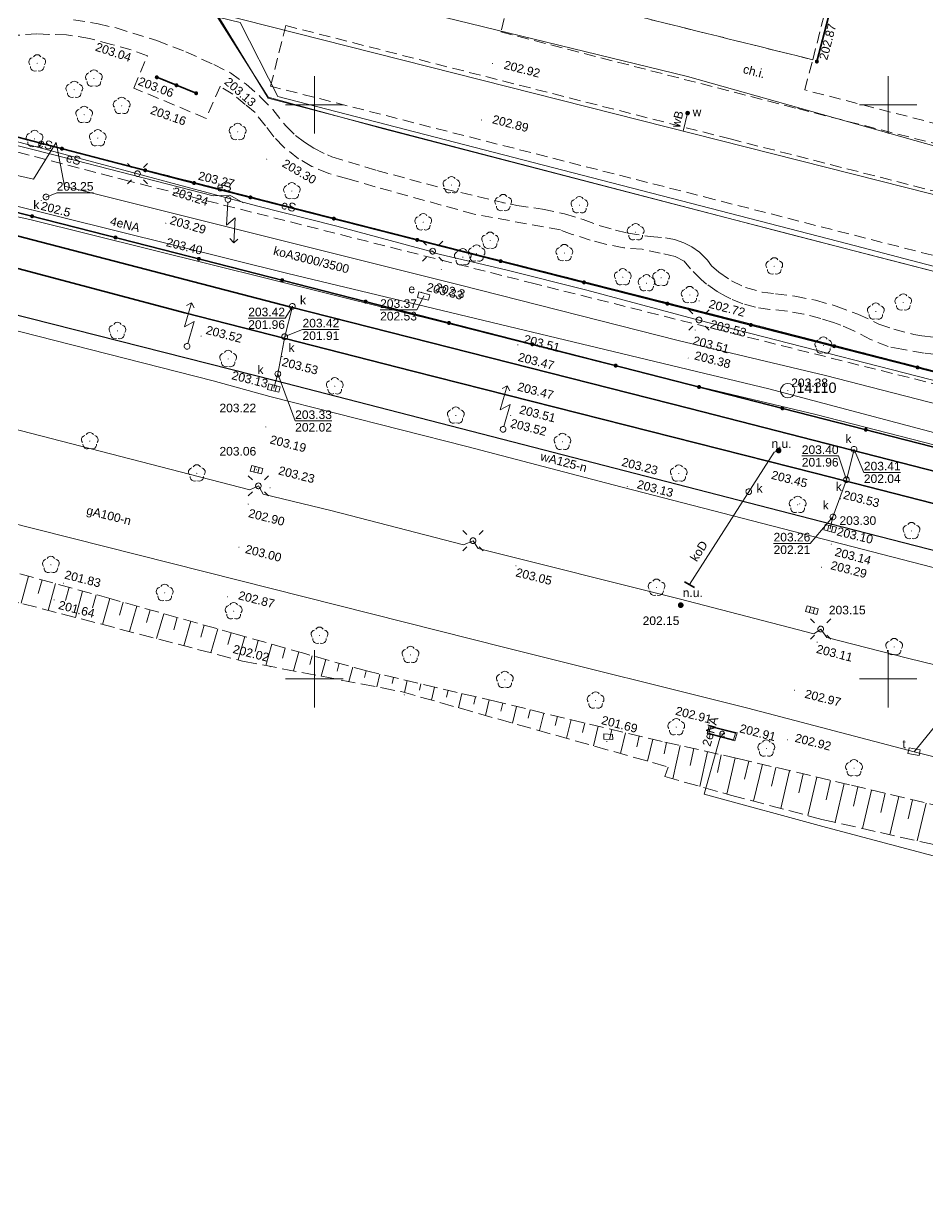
# Model space of a CAD drawing. Extents: x 0 to 7423283, y 0 to 5548300.
# Drawn here: x 7422324.7 to 7422403.4, y 5547654.7 to 5547757.1 of the extents above; entities that cross this region are included whole.
import ezdxf
from ezdxf.enums import TextEntityAlignment as Align

# ---------------------------------------------------------------- set-up
doc = ezdxf.new("R2010")
doc.units = 0
for name, pattern in [('PRZER1-1', [2, 1, -1]), ('PRZER2-1', [3, 2, -1]), ('PRZER2_5-1', [3.5, 2.5, -1])]:
    doc.linetypes.add(name, pattern=pattern)
doc.layers.get('0').update_dxf_attribs({"linetype": 'CONTINUOUS', "lineweight": 13})
for name, color, linetype, lineweight, true_color in [('BUBS05', 7, 'PRZER2-1', 18, 0x0a0909), ('EGBD03', 7, 'CONTINUOUS', 18, 0x008000), ('EGBP04', 7, 'CONTINUOUS', 18, 0x008000), ('EGBU01', 7, 'PRZER1-1', 18, 0x008000), ('OBOP02', 7, 'CONTINUOUS', 18, 0x008000), ('OSSP03', 7, 'CONTINUOUS', 18, 0x0a0909), ('OSSP03_O', 7, 'CONTINUOUS', 18, 0x0a0909), ('SUPE03', 1, 'CONTINUOUS', 18, 0xff0000), ('SUPE03_O', 1, 'CONTINUOUS', 18, 0xff0000), ('SUPE04', 1, 'CONTINUOUS', 18, 0xff0000), ('SUPE04_O', 1, 'CONTINUOUS', 18, 0xff0000), ('SUPG05_O', 7, 'CONTINUOUS', 18, 0xbfbf00), ('SUPK03', 7, 'CONTINUOUS', 18, 0x803300), ('SUPK03_O', 7, 'CONTINUOUS', 18, 0x803300), ('SUPT01', 7, 'CONTINUOUS', 18, 0xff9100), ('SUPW03', 5, 'CONTINUOUS', 18, 0x0000ff), ('SUPW03_O', 5, 'CONTINUOUS', 18, 0x0000ff), ('SUUS05', 7, 'CONTINUOUS', 18, 0x0a0909), ('SUUS15', 7, 'CONTINUOUS', 18, 0xff9100), ('SUUS15_O', 7, 'CONTINUOUS', 18, 0xff9100), ('SUUS18_02', 7, 'CONTINUOUS', 18, 0x0a0909), ('SUUS18_02_O', 7, 'CONTINUOUS', 18, 0x0a0909), ('SUUS23', 7, 'CONTINUOUS', 35, 0x0a0909)]:
    doc.layers.add(name, color=color, linetype=linetype, lineweight=lineweight, true_color=true_color)
for name, color, linetype, lineweight in [('BUBZ02', 7, 'PRZER2_5-1', 18), ('BUIB12_03', 7, 'CONTINUOUS', 18), ('GSLKOC', 7, 'CONTINUOUS', 18), ('KTCR02', 7, 'PRZER2-1', 18), ('KTCR02_O', 7, 'PRZER2-1', 18), ('KTKR01', 7, 'CONTINUOUS', 25), ('KTOK05_01', 7, 'CONTINUOUS', 35), ('KTTR03', 7, 'CONTINUOUS', 35), ('RTPW02', 7, 'CONTINUOUS', 13), ('RTPW02_O', 7, 'CONTINUOUS', 13), ('SUSM', 7, 'CONTINUOUS', 18)]:
    doc.layers.add(name, color=color, linetype=linetype, lineweight=lineweight)
for name, color, linetype, true_color in [('SUPS01_03', 1, 'CONTINUOUS', 0xff0000), ('SUPS01_03_O', 1, 'CONTINUOUS', 0xff0000), ('SUPS01_05', 7, 'CONTINUOUS', 0x803300), ('SUPS01_05_O', 7, 'CONTINUOUS', 0x803300), ('SUPS01_07', 7, 'CONTINUOUS', 0xff9100), ('SUPS01_07_O', 7, 'CONTINUOUS', 0xff9100), ('SUUS25', 7, 'CONTINUOUS', 0x0a0909), ('SUUS25_O', 7, 'CONTINUOUS', 0x0a0909), ('SUUS30_01', 7, 'CONTINUOUS', 0x0a0909), ('SUUS30_01_O', 7, 'CONTINUOUS', 0x0a0909)]:
    doc.layers.add(name, color=color, linetype=linetype, true_color=true_color)
doc.styles.add('GEO-INFO', font='Arial')

# ---------------------------------------------------------------- blocks, each defined once
blk = doc.blocks.new('SOPS2')
blk.add_hatch(color=0).paths.add_polyline_path([(-0.018, 0), (-0.017119, -0.005562), (-0.014562, -0.01058), (-0.01058, -0.014562), (-0.005562, -0.017119), (0, -0.018), (0.005562, -0.017119), (0.01058, -0.014562), (0.014562, -0.01058), (0.017119, -0.005562), (0.018, 0), (0.017119, 0.005562), (0.014562, 0.01058), (0.01058, 0.014562), (0.005562, 0.017119), (0, 0.018), (-0.005562, 0.017119), (-0.01058, 0.014562), (-0.014562, 0.01058), (-0.017119, 0.005562)])
at = {"color": 0}
blk.add_lwpolyline([(0.25, 0), (0.237764, -0.077254), (0.202254, -0.146946), (0.146946, -0.202254), (0.077254, -0.237764), (0, -0.25), (-0.077254, -0.237764), (-0.146946, -0.202254), (-0.202254, -0.146946), (-0.237764, -0.077254), (-0.25, 0), (-0.237764, 0.077254), (-0.202254, 0.146946), (-0.146946, 0.202254), (-0.077254, 0.237764), (0, 0.25), (0.077254, 0.237764), (0.146946, 0.202254), (0.202254, 0.146946), (0.237764, 0.077254)], close=True, dxfattribs=at)
blk = doc.blocks.new('EPPGN')
blk.add_hatch(color=0).paths.add_polyline_path([(-0.09, 0), (-0.085595, -0.027812), (-0.072812, -0.052901), (-0.052901, -0.072812), (-0.027812, -0.085595), (0, -0.09), (0.027812, -0.085595), (0.052901, -0.072812), (0.072812, -0.052901), (0.085595, -0.027812), (0.09, 0), (0.085595, 0.027812), (0.072812, 0.052901), (0.052901, 0.072812), (0.027812, 0.085595), (0, 0.09), (-0.027812, 0.085595), (-0.052901, 0.072812), (-0.072812, 0.052901), (-0.085595, 0.027812)])
blk = doc.blocks.new('PROSTOKAT2-1_PELNY')
at = {"color": 0}
blk.add_lwpolyline([(1, 0.5), (1, -0.5), (-1, -0.5), (-1, 0.5)], close=True, dxfattribs=at)
blk = doc.blocks.new('KOLO')
blk.add_hatch(color=0).paths.add_polyline_path([(0, 0.5), (-0.12941, 0.482963), (-0.25, 0.433013), (-0.353553, 0.353553), (-0.433013, 0.25), (-0.482963, 0.12941), (-0.5, 0), (-0.482963, -0.12941), (-0.433013, -0.25), (-0.353553, -0.353553), (-0.25, -0.433013), (-0.12941, -0.482963), (0, -0.5), (0.12941, -0.482963), (0.25, -0.433013), (0.353553, -0.353553), (0.433013, -0.25), (0.482963, -0.12941), (0.5, 0), (0.482963, 0.12941), (0.433013, 0.25), (0.353553, 0.353553), (0.25, 0.433013), (0.12941, 0.482963)])
blk = doc.blocks.new('SPDLP')
blk.add_hatch(color=0).paths.add_polyline_path([(-0.09, 0), (-0.085595, -0.027812), (-0.072812, -0.052901), (-0.052901, -0.072812), (-0.027812, -0.085595), (0, -0.09), (0.027812, -0.085595), (0.052901, -0.072812), (0.072812, -0.052901), (0.085595, -0.027812), (0.09, 0), (0.085595, 0.027812), (0.072812, 0.052901), (0.052901, 0.072812), (0.027812, 0.085595), (0, 0.09), (-0.027812, 0.085595), (-0.052901, 0.072812), (-0.072812, 0.052901), (-0.085595, 0.027812)])
at = {"color": 0}
for points in [[(-1.292703, 0.137547), (-1.355024, 0.389802), (-1.327532, 0.648184), (-1.213525, 0.881678), (-1.026689, 1.062258), (-0.78945, 1.168249), (-0.530282, 1.186929)], [(-0.268652, 1.271938), (-0.048001, 1.40916), (0.20623, 1.462858), (0.463525, 1.426585), (0.693003, 1.304695), (0.867117, 1.11182), (0.964971, 0.871109)], [(1.126667, 0.648554), (1.325358, 0.481106), (1.454989, 0.255912), (1.5, 0), (1.454989, -0.255912), (1.325358, -0.481106), (1.126667, -0.648554)], [(-0.530282, -1.186929), (-0.78945, -1.168249), (-1.026689, -1.062258), (-1.213525, -0.881678), (-1.327532, -0.648184), (-1.355024, -0.389802), (-1.292703, -0.137547)], [(0.964971, -0.871109), (0.867117, -1.11182), (0.693003, -1.304695), (0.463525, -1.426585), (0.20623, -1.462858), (-0.048001, -1.40916), (-0.268652, -1.271938)]]:
    blk.add_lwpolyline(points, dxfattribs=at)
blk = doc.blocks.new('SUSM07_01')
at = {"color": 0}
for points in [[(6.793489, 2.104679), (7.5, 1.4), (6.793489, 0.695321)], [(0.5, 0), (4.5, 0), (3.1, 1.4), (7.5, 1.4)]]:
    blk.add_lwpolyline(points, dxfattribs=at)
blk.add_lwpolyline([(0.5, 0), (0.482963, -0.12941), (0.433013, -0.25), (0.353553, -0.353553), (0.25, -0.433013), (0.12941, -0.482963), (0, -0.5), (-0.12941, -0.482963), (-0.25, -0.433013), (-0.353553, -0.353553), (-0.433013, -0.25), (-0.482963, -0.12941), (-0.5, 0), (-0.482963, 0.12941), (-0.433013, 0.25), (-0.353553, 0.353553), (-0.25, 0.433013), (-0.12941, 0.482963), (0, 0.5), (0.12941, 0.482963), (0.25, 0.433013), (0.353553, 0.353553), (0.433013, 0.25), (0.482963, 0.12941)], close=True, dxfattribs=at)
blk = doc.blocks.new('OKRAG_PELNY')
at = {"color": 0}
blk.add_lwpolyline([(0.5, 0), (0.482963, -0.12941), (0.433013, -0.25), (0.353553, -0.353553), (0.25, -0.433013), (0.12941, -0.482963), (0, -0.5), (-0.12941, -0.482963), (-0.25, -0.433013), (-0.353553, -0.353553), (-0.433013, -0.25), (-0.482963, -0.12941), (-0.5, 0), (-0.482963, 0.12941), (-0.433013, 0.25), (-0.353553, 0.353553), (-0.25, 0.433013), (-0.12941, 0.482963), (0, 0.5), (0.12941, 0.482963), (0.25, 0.433013), (0.353553, 0.353553), (0.433013, 0.25), (0.482963, 0.12941)], close=True, dxfattribs=at)
blk = doc.blocks.new('SUUS05')
at = {"color": 0}
blk.add_lwpolyline([(0.5, -0.25), (-0.5, -0.25), (-0.5, 0.25), (0.5, 0.25)], close=True, dxfattribs=at)
for points in [[(-0.175, -0.25), (-0.175, 0.25)], [(0.175, -0.25), (0.175, 0.25)]]:
    blk.add_lwpolyline(points, dxfattribs=at)
blk = doc.blocks.new('PION_C')
at = {"color": 0}
blk.add_lwpolyline([(0, 0.5), (0, -0.5)], dxfattribs=at)
blk = doc.blocks.new('SUSM01_01')
at = {"color": 0}
for points in [[(-0.353553, 0.353553), (-0.212132, 0.212132)], [(0.353553, 0.353553), (0.212132, 0.212132)], [(-0.353553, -0.353553), (-0.212132, -0.212132)], [(0.353553, -0.353553), (0.212132, -0.212132)]]:
    blk.add_lwpolyline(points, dxfattribs=at)
blk.add_lwpolyline([(0.1, 0), (0.093969, -0.034202), (0.076604, -0.064279), (0.05, -0.086603), (0.025882, -0.096593), (0, -0.1), (-0.025882, -0.096593), (-0.05, -0.086603), (-0.073305, -0.068017), (-0.090097, -0.043388), (-0.098883, -0.014904), (-0.098883, 0.014904), (-0.090097, 0.043388), (-0.073305, 0.068017), (-0.05, 0.086603), (-0.022252, 0.097493), (0.007473, 0.09972), (0.036534, 0.093087), (0.062349, 0.078183), (0.082624, 0.056332), (0.095557, 0.029476)], close=True, dxfattribs=at)

msp = doc.modelspace()

# ---------------------------------------------------------------- linework, layer by layer
at = {"color": 7, "linetype": 'Continuous', "lineweight": 13, "elevation": 100, "flags": 128}
for points in [[(7422350, 5547747.5), (7422350, 5547752.5)], [(7422400, 5547747.5), (7422400, 5547752.5)], [(7422347.5, 5547750), (7422352.5, 5547750)], [(7422397.5, 5547750), (7422402.5, 5547750)], [(7422350, 5547697.5), (7422350, 5547702.5)], [(7422400, 5547697.5), (7422400, 5547702.5)], [(7422347.5, 5547700), (7422352.5, 5547700)], [(7422397.5, 5547700), (7422402.5, 5547700)]]:
    msp.add_lwpolyline(points, dxfattribs=at)
at = {"layer": 'BUBS05', "color": 18, "linetype": 'PRZER2-1', "lineweight": 18, "ltscale": 0.5, "true_color": 0x0a0909, "elevation": 10.14}
msp.add_lwpolyline([(7422398.91, 5547775.15), (7422394.1, 5547776.39), (7422392.46, 5547776.79), (7422383.01, 5547779.19), (7422372.06, 5547781.96), (7422356.11, 5547786.01), (7422350.68, 5547764.59), (7422367.23, 5547760.44), (7422393.43, 5547753.94)], close=True, dxfattribs=at)
at = {"layer": 'BUBZ02', "color": 7, "linetype": 'PRZER2_5-1', "lineweight": 18, "ltscale": 0.5, "elevation": 10.14}
for points in [[(7422304.3, 5547714.64), (7422304.41, 5547711.81), (7422324.59, 5547706.54), (7422343.75, 5547701.54), (7422357.57, 5547698.88), (7422380.84, 5547692.31), (7422380.55, 5547691.47), (7422386.28, 5547689.86), (7422394.23, 5547687.75), (7422412.78, 5547683.56), (7422425.72, 5547680.34), (7422427.73, 5547682.82)], [(7422427.73, 5547682.82), (7422420.21, 5547684.87), (7422411.64, 5547687.18), (7422396.63, 5547690.76), (7422386.89, 5547693.06), (7422380.3, 5547694.53), (7422365.84, 5547698.01), (7422354.66, 5547700.65), (7422349.17, 5547702.19), (7422343.18, 5547703.89), (7422332.28, 5547706.97), (7422317.67, 5547710.96), (7422304.3, 5547714.64)]]:
    msp.add_lwpolyline(points, dxfattribs=at)
at = {"layer": 'BUBZ02', "color": 7, "linetype": 'Continuous', "lineweight": 18, "elevation": 10.14, "flags": 128}
for points in [[(7422325.087, 5547708.934), (7422324.444, 5547706.578)], [(7422326.267, 5547708.612), (7422325.947, 5547707.441)], [(7422327.447, 5547708.29), (7422326.81, 5547705.961)], [(7422328.626, 5547707.968), (7422328.31, 5547706.81)], [(7422329.806, 5547707.646), (7422329.177, 5547705.343)], [(7422330.986, 5547707.324), (7422330.673, 5547706.179)], [(7422332.165, 5547707.001), (7422331.544, 5547704.725)], [(7422333.342, 5547706.67), (7422333.025, 5547705.546)], [(7422334.519, 5547706.337), (7422333.891, 5547704.113)], [(7422335.696, 5547706.005), (7422335.385, 5547704.904)], [(7422336.873, 5547705.672), (7422336.257, 5547703.495)], [(7422338.049, 5547705.34), (7422337.745, 5547704.263)], [(7422339.226, 5547705.007), (7422338.624, 5547702.878)], [(7422340.403, 5547704.675), (7422340.105, 5547703.622)], [(7422341.58, 5547704.342), (7422340.991, 5547702.26)], [(7422342.756, 5547704.01), (7422342.466, 5547702.98)], [(7422343.933, 5547703.676), (7422343.356, 5547701.643)], [(7422345.109, 5547703.342), (7422344.832, 5547702.364)], [(7422346.286, 5547703.009), (7422345.759, 5547701.153)], [(7422347.462, 5547702.675), (7422347.213, 5547701.798)], [(7422348.639, 5547702.341), (7422348.17, 5547700.689)], [(7422349.815, 5547702.009), (7422349.598, 5547701.233)], [(7422350.993, 5547701.679), (7422350.585, 5547700.224)], [(7422352.17, 5547701.348), (7422351.98, 5547700.67)], [(7422353.348, 5547701.018), (7422352.995, 5547699.761)], [(7422354.525, 5547700.688), (7422354.363, 5547700.108)], [(7422355.714, 5547700.401), (7422355.451, 5547699.288)], [(7422356.904, 5547700.12), (7422356.778, 5547699.588)], [(7422358.094, 5547699.839), (7422357.849, 5547698.801)], [(7422359.284, 5547699.558), (7422359.156, 5547699.013)], [(7422360.474, 5547699.277), (7422360.205, 5547698.136)], [(7422361.664, 5547698.996), (7422361.524, 5547698.4)], [(7422362.854, 5547698.715), (7422362.561, 5547697.471)], [(7422364.045, 5547698.434), (7422363.892, 5547697.786)], [(7422365.235, 5547698.153), (7422364.917, 5547696.806)], [(7422366.424, 5547697.869), (7422366.256, 5547697.172)], [(7422367.613, 5547697.583), (7422367.266, 5547696.142)], [(7422368.802, 5547697.297), (7422368.623, 5547696.553)], [(7422369.991, 5547697.011), (7422369.622, 5547695.477)], [(7422371.18, 5547696.725), (7422370.99, 5547695.935)], [(7422372.369, 5547696.439), (7422371.977, 5547694.812)], [(7422373.558, 5547696.153), (7422373.356, 5547695.316)], [(7422374.747, 5547695.867), (7422374.333, 5547694.147)], [(7422375.935, 5547695.58), (7422375.723, 5547694.698)], [(7422377.124, 5547695.294), (7422376.688, 5547693.482)], [(7422378.313, 5547695.008), (7422378.09, 5547694.079)], [(7422379.502, 5547694.722), (7422379.044, 5547692.817)], [(7422380.693, 5547694.442), (7422380.473, 5547693.459)], [(7422381.886, 5547694.176), (7422381.239, 5547691.276)], [(7422383.08, 5547693.91), (7422382.749, 5547692.428)], [(7422384.273, 5547693.644), (7422383.597, 5547690.614)], [(7422385.467, 5547693.377), (7422385.122, 5547691.83)], [(7422386.66, 5547693.111), (7422385.955, 5547689.951)], [(7422387.851, 5547692.833), (7422387.474, 5547691.238)], [(7422389.041, 5547692.552), (7422388.28, 5547689.329)], [(7422390.231, 5547692.271), (7422389.847, 5547690.643)], [(7422391.421, 5547691.99), (7422390.645, 5547688.702)], [(7422392.611, 5547691.709), (7422392.219, 5547690.048)], [(7422393.802, 5547691.428), (7422393.01, 5547688.074)], [(7422394.992, 5547691.147), (7422394.592, 5547689.453)], [(7422396.182, 5547690.866), (7422395.384, 5547687.489)], [(7422397.372, 5547690.583), (7422396.971, 5547688.902)], [(7422398.561, 5547690.299), (7422397.763, 5547686.952)], [(7422399.751, 5547690.016), (7422399.353, 5547688.349)], [(7422400.94, 5547689.732), (7422400.148, 5547686.413)], [(7422402.129, 5547689.448), (7422401.735, 5547687.796)], [(7422403.319, 5547689.165), (7422402.534, 5547685.874)]]:
    msp.add_lwpolyline(points, dxfattribs=at)
at = {"layer": 'BUIB12_03', "color": 7, "linetype": 'Continuous', "lineweight": 18, "elevation": 10.18}
for points in [[(7422375.22, 5547695.21), (7422375.23, 5547694.74), (7422376.02, 5547694.7), (7422375.98, 5547695.13)], [(7422384.42, 5547695.91), (7422384.23, 5547695.22), (7422386.64, 5547694.58), (7422386.85, 5547695.29)]]:
    msp.add_lwpolyline(points, close=True, dxfattribs=at)
at = {"layer": 'EGBD03', "color": 96, "linetype": 'Continuous', "lineweight": 18, "true_color": 0x008000, "elevation": 10.3}
msp.add_lwpolyline([(7422301.4, 5547753.14), (7422329.11, 5547745.92), (7422359, 5547738.27), (7422388.8, 5547730.72), (7422418.54, 5547723.09), (7422448.33, 5547715.39), (7422478.1, 5547707.8)], dxfattribs=at)
at = {"layer": 'EGBU01', "color": 7, "linetype": 'Continuous', "lineweight": 18, "elevation": 10.17}
msp.add_lwpolyline([(7422301.4, 5547753.14), (7422329.11, 5547745.92), (7422359, 5547738.27), (7422388.8, 5547730.72), (7422418.54, 5547723.09), (7422448.33, 5547715.39), (7422478.1, 5547707.8)], dxfattribs=at)
at = {"layer": 'EGBU01', "color": 96, "linetype": 'PRZER1-1', "lineweight": 18, "ltscale": 0.5, "true_color": 0x008000, "elevation": 10.18}
msp.add_lwpolyline([(7422301.4, 5547753.14), (7422329.11, 5547745.92), (7422359, 5547738.27), (7422388.8, 5547730.72), (7422418.54, 5547723.09), (7422448.33, 5547715.39), (7422478.1, 5547707.8)], dxfattribs=at)
at = {"layer": 'GSLKOC', "color": 7, "linetype": 'PRZER2-1', "lineweight": 18, "ltscale": 0.5, "elevation": 10.18}
for points in [[(7422329.02, 5547757.43), (7422331.15, 5547757.06), (7422332.74, 5547756.71), (7422336.26, 5547755.61), (7422338.81, 5547754.62), (7422341.25, 5547753.52), (7422342.68, 5547752.8), (7422344.05, 5547751.8), (7422345.32, 5547750.69), (7422346.38, 5547749.6), (7422347.53, 5547748.15), (7422348.37, 5547747.35), (7422349.13, 5547746.76), (7422349.96, 5547746.23), (7422351.14, 5547745.64), (7422351.53, 5547745.48), (7422355.44, 5547744.3), (7422361.31, 5547742.7), (7422367.64, 5547741.23), (7422369.89, 5547740.92), (7422371.79, 5547740.51), (7422373.42, 5547740.02), (7422374.92, 5547739.47), (7422376.24, 5547739.09), (7422377.32, 5547738.84), (7422379.26, 5547738.53), (7422380.6, 5547738.41), (7422381.39, 5547738.27), (7422382.2, 5547738), (7422382.9, 5547737.64), (7422383.56, 5547737.18), (7422384.25, 5547736.48), (7422384.62, 5547735.98), (7422385.26, 5547735.42), (7422386.34, 5547734.68), (7422387.56, 5547734.1), (7422389.03, 5547733.69), (7422390.18, 5547733.55), (7422391.87, 5547733.34), (7422393.68, 5547732.98), (7422395.47, 5547732.48), (7422397.36, 5547731.78), (7422399.2, 5547730.91), (7422400.49, 5547730.45), (7422402.24, 5547730), (7422402.95, 5547729.87), (7422404.39, 5547729.7)], [(7422404.22, 5547728.26), (7422403.13, 5547728.37), (7422401.21, 5547728.71), (7422400.02, 5547728.94), (7422398.47, 5547729.56), (7422397, 5547730.32), (7422395.88, 5547730.8), (7422395.24, 5547731.04), (7422394.13, 5547731.4), (7422392.66, 5547731.77), (7422391.22, 5547732.03), (7422389.69, 5547732.19), (7422388.44, 5547732.37), (7422387.35, 5547732.67), (7422386.3, 5547733.1), (7422385.84, 5547733.33), (7422385.1, 5547733.75), (7422384.18, 5547734.39), (7422383.72, 5547734.78), (7422382.77, 5547735.73), (7422382.23, 5547736.4), (7422381.43, 5547736.79), (7422380.15, 5547737.1), (7422378.56, 5547737.42), (7422376.97, 5547737.55), (7422375.37, 5547737.88), (7422374.05, 5547738.23), (7422372.48, 5547738.72), (7422371.44, 5547739.11), (7422363.94, 5547740.48), (7422355.29, 5547742.88), (7422352.91, 5547743.56), (7422351.27, 5547744.03), (7422349.77, 5547744.65), (7422348.62, 5547745.32), (7422347.3, 5547746.36), (7422346.47, 5547747.23), (7422345.74, 5547748.19), (7422344.83, 5547749.33), (7422343.98, 5547750.05), (7422342.89, 5547750.93), (7422341.79, 5547751.61), (7422340.57, 5547748.83), (7422334.27, 5547751.47), (7422335.45, 5547754.27), (7422334.04, 5547754.81), (7422332.33, 5547755.28), (7422330.42, 5547755.8), (7422328.41, 5547756.12), (7422326.86, 5547756.14), (7422325.83, 5547756.21), (7422324.13, 5547756.07)]]:
    msp.add_lwpolyline(points, dxfattribs=at)
msp.add_lwpolyline([(7422464.79, 5547726.96), (7422464.32, 5547724.93), (7422463.87, 5547723.18), (7422463.44, 5547721.68), (7422384.84, 5547741.77), (7422346.19, 5547751.64), (7422347.51, 5547756.92), (7422386.24, 5547747.04)], close=True, dxfattribs=at)
at = {"layer": 'KTCR02', "color": 7, "linetype": 'PRZER2-1', "lineweight": 18, "ltscale": 0.5, "elevation": 10.18}
msp.add_lwpolyline([(7422457.33, 5547712.08), (7422406.19, 5547725.15), (7422369.24, 5547734.41), (7422333.85, 5547743.37), (7422307.72, 5547750.15), (7422302.81, 5547751.46), (7422285.03, 5547755.96), (7422266.57, 5547760.66), (7422259.79, 5547762.4), (7422249.65, 5547764.97), (7422231.15, 5547769.69), (7422221.31, 5547772.2), (7422217, 5547773.33), (7422217.26, 5547774.23), (7422216.94, 5547775.43)], dxfattribs=at)
msp.add_lwpolyline([(7422410.39, 5547746.77), (7422392.73, 5547751.31), (7422393.43, 5547753.94), (7422367.23, 5547760.44), (7422366.26, 5547756.36), (7422392.12, 5547749.68), (7422409.99, 5547745.13)], close=True, dxfattribs=at)
at = {"layer": 'KTKR01', "color": 7, "linetype": 'Continuous', "lineweight": 25, "elevation": 10.18}
msp.add_lwpolyline([(7422513.09, 5547683.07), (7422481.13, 5547691.28), (7422443.7, 5547700.98), (7422426.8, 5547705.31), (7422395.01, 5547713.46), (7422346.62, 5547725.95), (7422297.94, 5547738.31), (7422251.34, 5547750.2), (7422243.22, 5547752.37)], dxfattribs=at)
at = {"layer": 'KTOK05_01', "color": 7, "linetype": 'Continuous', "lineweight": 35, "elevation": 10.18}
for points in [[(7422514.27, 5547692.01), (7422469.44, 5547703.4), (7422404.99, 5547719.93), (7422336.73, 5547737.41), (7422329.36, 5547739.3), (7422290.25, 5547749.25), (7422220.69, 5547767.02), (7422210.25, 5547769.63), (7422167.25, 5547780.67), (7422121.96, 5547792.16)], [(7422399.34, 5547775.04), (7422393.79, 5547753.78)], [(7422222.04, 5547773.41), (7422312.77, 5547750.15), (7422339.52, 5547743.2)], [(7422336.27, 5547752.41), (7422339.7, 5547751.02)], [(7422502, 5547701.96), (7422465.42, 5547710.99), (7422457.64, 5547712.8), (7422406.64, 5547726.09), (7422339.52, 5547743.2)]]:
    msp.add_lwpolyline(points, dxfattribs=at)
at = {"layer": 'KTTR03', "color": 7, "linetype": 'Continuous', "lineweight": 35, "elevation": 10.18}
for points in [[(7422612.99, 5547664.98), (7422579.76, 5547672.97), (7422560.34, 5547678), (7422530.39, 5547685.66), (7422509.53, 5547691.05), (7422495.78, 5547694.59), (7422468.42, 5547701.52), (7422427.08, 5547712.17), (7422382.73, 5547723.56), (7422347.87, 5547732.42), (7422303.11, 5547744.07)], [(7422303.23, 5547741.2), (7422317.67, 5547737.46), (7422338.72, 5547731.88), (7422358.58, 5547726.81), (7422393.65, 5547717.91), (7422442.72, 5547705.33), (7422464.09, 5547699.86), (7422510.08, 5547688.04), (7422561.91, 5547674.67), (7422612.32, 5547662.29)]]:
    msp.add_lwpolyline(points, dxfattribs=at)
at = {"layer": 'SUPE03', "color": 1, "linetype": 'Continuous', "lineweight": 18, "true_color": 0xff0000, "elevation": 10.18}
for points in [[(7422292.11, 5547766.19), (7422294.71, 5547768.12), (7422298.7, 5547767.37), (7422308.26, 5547765.75), (7422343.55, 5547757.18), (7422346.81, 5547750.74), (7422396.48, 5547737.89), (7422439.23, 5547726.71), (7422457.04, 5547722.66), (7422473.53, 5547719.53), (7422480.49, 5547717.94), (7422508.94, 5547709.79), (7422523.18, 5547706.77), (7422547.27, 5547695), (7422554.54, 5547690.94), (7422564.31, 5547690.16), (7422580.06, 5547689.52), (7422592.74, 5547686.6), (7422601.22, 5547684.33), (7422617.77, 5547681.51), (7422632.4, 5547678.46), (7422641.23, 5547678.27), (7422648.37, 5547677.67)], [(7422312.32, 5547764.71), (7422341.39, 5547757.91), (7422345.97, 5547750.68), (7422356.04, 5547747.93), (7422399.4, 5547736.69), (7422432.49, 5547728.17), (7422460.55, 5547722.06), (7422484.21, 5547717.19), (7422493.44, 5547714.53), (7422506.11, 5547710.76), (7422509.81, 5547709.74), (7422520.66, 5547707.53), (7422523.46, 5547706.92), (7422547.91, 5547695.7), (7422551.75, 5547693.67), (7422556.47, 5547690.75), (7422575.05, 5547689.69), (7422579.66, 5547689.37), (7422595, 5547686.1), (7422628.06, 5547679.18), (7422641.65, 5547676.92), (7422646.07, 5547677.26), (7422648.29, 5547678.73)], [(7422341.19, 5547742.09), (7422327.17, 5547745.67), (7422320.86, 5547747.27)], [(7422343.79, 5547741.46), (7422342.64, 5547742.15), (7422341.19, 5547742.09)]]:
    msp.add_lwpolyline(points, dxfattribs=at)
at = {"layer": 'SUPE04', "color": 1, "linetype": 'Continuous', "lineweight": 18, "true_color": 0xff0000, "elevation": 10.18}
for points in [[(7422158.09, 5547789.22), (7422157.25, 5547784.33), (7422157.5, 5547783.97), (7422167.04, 5547781.65), (7422204.75, 5547772.2), (7422235.97, 5547763.6), (7422244.33, 5547761.25), (7422284.48, 5547751.18), (7422303.02, 5547746.41), (7422347.7, 5547735.32), (7422389.6, 5547725.27), (7422431.03, 5547714.29), (7422474, 5547703.15), (7422498.98, 5547696.6), (7422504.77, 5547695.04), (7422521.48, 5547690.69), (7422579.57, 5547675.76), (7422612.83, 5547667.05), (7422626.65, 5547663.63)], [(7422302.19, 5547766.85), (7422322.46, 5547762.38), (7422341.42, 5547758.08), (7422345.98, 5547750.59), (7422391.28, 5547738.78), (7422432.49, 5547728.17), (7422447.99, 5547724.66)], [(7422313.12, 5547749.71), (7422334.59, 5547744.01), (7422344.97, 5547741.2), (7422351.95, 5547739.45), (7422360.05, 5547737.25), (7422360.31, 5547737.26), (7422360.5, 5547737.1), (7422366.68, 5547735.62), (7422373.75, 5547733.86), (7422383.52, 5547731.26), (7422409.32, 5547724.63), (7422409.47, 5547725.14), (7422409.71, 5547724.53), (7422415.69, 5547722.96), (7422428.38, 5547719.8), (7422433.02, 5547718.74), (7422434.22, 5547718.31), (7422445.63, 5547715.39), (7422458.47, 5547712.18), (7422465.85, 5547710.29), (7422474.79, 5547708.25)], [(7422315.8, 5547723.85), (7422344.38, 5547716.47), (7422345.13, 5547716.81), (7422345.54, 5547716.09), (7422351.43, 5547714.66), (7422363, 5547711.67), (7422363.83, 5547712.03), (7422364.29, 5547711.35), (7422381.78, 5547706.97), (7422393.54, 5547703.92), (7422394.13, 5547704.33), (7422394.67, 5547703.59), (7422401.69, 5547701.8), (7422409.64, 5547699.84)], [(7422383.96, 5547689.95), (7422385.33, 5547694.81), (7422385.7, 5547695.3)], [(7422383.96, 5547689.95), (7422385.33, 5547694.81), (7422385.7, 5547695.3)], [(7422383.96, 5547689.95), (7422394.64, 5547687.03), (7422417.94, 5547680.85), (7422432.65, 5547677), (7422458.23, 5547669.95), (7422493.63, 5547660.36), (7422510.81, 5547660.97), (7422525.79, 5547658.82), (7422532.48, 5547657.92), (7422532.88, 5547659.05), (7422544.81, 5547656.22), (7422546.97, 5547654.71)]]:
    msp.add_lwpolyline(points, dxfattribs=at)
at = {"layer": 'SUPK03', "color": 36, "linetype": 'Continuous', "lineweight": 18, "true_color": 0x803300, "elevation": 10.18}
for points in [[(7422118.809, 5547796.599), (7422125.376, 5547794.812), (7422148.101, 5547789.004), (7422163.075, 5547785.032), (7422197.16, 5547776.131), (7422208.458, 5547773.069), (7422210.718, 5547772.454), (7422233.848, 5547766.79), (7422245.164, 5547763.428), (7422261.281, 5547759.356), (7422282.422, 5547753.949), (7422303.404, 5547748.9), (7422322.299, 5547744.254), (7422325.526, 5547743.538), (7422327.495, 5547746.718), (7422328.219, 5547742.936), (7422362.747, 5547734.297), (7422381.718, 5547729.489), (7422394.541, 5547726.429), (7422458.321, 5547710.026), (7422479.494, 5547704.703), (7422500.137, 5547699.06)], [(7422117.891, 5547793.221), (7422124.484, 5547791.428), (7422147.219, 5547785.616), (7422162.185, 5547781.648), (7422196.26, 5547772.749), (7422207.542, 5547769.691), (7422209.842, 5547769.066), (7422232.932, 5547763.41), (7422244.236, 5547760.052), (7422260.419, 5547755.964), (7422281.578, 5547750.551), (7422302.576, 5547745.5), (7422321.501, 5547740.846), (7422325.213, 5547740.022), (7422361.893, 5547730.903), (7422380.882, 5547726.091), (7422393.699, 5547723.031), (7422457.459, 5547706.634), (7422478.606, 5547701.317), (7422500.763, 5547695.26), (7422501.858, 5547695.999)], [(7422348.09, 5547732.45), (7422347.42, 5547729.81), (7422346.82, 5547726.56)], [(7422346.82, 5547726.56), (7422346.47, 5547725.33)], [(7422390.46, 5547719.89), (7422390.07, 5547719.74), (7422382.7, 5547708.2)], [(7422397.03, 5547719.99), (7422396.37, 5547717.34), (7422395.19, 5547714.1)], [(7422394.95, 5547713.08), (7422395.19, 5547714.1)]]:
    msp.add_lwpolyline(points, dxfattribs=at)
at = {"layer": 'SUPS01_03_O', "color": 1, "linetype": 'Continuous', "lineweight": 9, "true_color": 0xff0000, "elevation": 10.8, "flags": 128}
for points in [[(7422355.735, 5547732.143), (7422358.938, 5547732.143), (7422359.53, 5547733.35)], [(7422355.735, 5547732.143), (7422358.938, 5547732.143)]]:
    msp.add_lwpolyline(points, dxfattribs=at)
at = {"layer": 'SUPS01_05_O', "color": 36, "linetype": 'Continuous', "lineweight": 9, "true_color": 0x803300, "elevation": 10.8, "flags": 128}
for points in [[(7422330.753, 5547742.357), (7422327.55, 5547742.357), (7422326.62, 5547741.98)], [(7422344.24, 5547731.413), (7422347.443, 5547731.412), (7422348.09, 5547732.45)], [(7422344.24, 5547731.413), (7422347.443, 5547731.412)], [(7422352.173, 5547730.442), (7422348.97, 5547730.442), (7422347.42, 5547729.81)], [(7422348.97, 5547730.442), (7422352.173, 5547730.442)], [(7422351.533, 5547722.462), (7422348.33, 5547722.463), (7422346.82, 5547726.56)], [(7422348.33, 5547722.463), (7422351.533, 5547722.462)], [(7422401.093, 5547717.982), (7422397.89, 5547717.982), (7422397.04, 5547719.99)], [(7422392.48, 5547719.413), (7422395.683, 5547719.412), (7422396.37, 5547717.34)], [(7422392.48, 5547719.413), (7422395.683, 5547719.412)], [(7422397.89, 5547717.982), (7422401.093, 5547717.982)], [(7422390.02, 5547711.793), (7422393.223, 5547711.792), (7422395.19, 5547714.1)], [(7422390.02, 5547711.793), (7422393.223, 5547711.792)]]:
    msp.add_lwpolyline(points, dxfattribs=at)
at = {"layer": 'SUPS01_07_O', "color": 30, "linetype": 'Continuous', "lineweight": 9, "true_color": 0xff9100, "elevation": 10.8, "flags": 128}
msp.add_lwpolyline([(7422407.623, 5547696.262), (7422404.42, 5547696.263), (7422402.27, 5547693.64)], dxfattribs=at)
at = {"layer": 'SUPT01', "color": 30, "linetype": 'Continuous', "lineweight": 18, "true_color": 0xff9100, "elevation": 10.18}
for points in [[(7422292.94, 5547721.56), (7422293.66, 5547721.46), (7422304.17, 5547718.65), (7422314.23, 5547715.94), (7422366.59, 5547702.72), (7422387.78, 5547697.45), (7422402.27, 5547693.64)], [(7422456.96, 5547679.76), (7422429.46, 5547686.88), (7422402.27, 5547693.64)]]:
    msp.add_lwpolyline(points, dxfattribs=at)
at = {"layer": 'SUPW03', "color": 5, "linetype": 'Continuous', "lineweight": 18, "true_color": 0x0000ff, "elevation": 10.18}
for points in [[(7422200.79, 5547836.95), (7422198.5, 5547828.03), (7422225.56, 5547811.78), (7422237.6, 5547802.78), (7422249.88, 5547793.3), (7422272.15, 5547780.79), (7422273.42, 5547780.34), (7422277.08, 5547779.35), (7422301.95, 5547772.76), (7422346.86, 5547761.18), (7422382.52, 5547752.47), (7422407.19, 5547745.54), (7422452.62, 5547734.05), (7422484.15, 5547726.28), (7422500.44, 5547722.79), (7422508.83, 5547721.46)], [(7422136.06, 5547778.87), (7422172.19, 5547769.31), (7422253.25, 5547748.56), (7422278.37, 5547742.08), (7422303.46, 5547735.68), (7422317.61, 5547731.72), (7422322.83, 5547730.64), (7422341.18, 5547725.95), (7422346.12, 5547724.6), (7422363.28, 5547720.25), (7422376.04, 5547716.9), (7422407.29, 5547708.82), (7422426.87, 5547703.95)], [(7422302.14, 5547767.98), (7422498.5, 5547718.26), (7422507.96, 5547718.03)], [(7422382.53, 5547749.29), (7422382.13, 5547747.71)]]:
    msp.add_lwpolyline(points, dxfattribs=at)
at = {"layer": 'SUUS18_02', "color": 18, "linetype": 'Continuous', "lineweight": 18, "true_color": 0x0a0909, "elevation": 10.23}
msp.add_lwpolyline([(7422384.52, 5547695.82), (7422384.38, 5547695.27), (7422386.54, 5547694.69), (7422386.7, 5547695.26)], close=True, dxfattribs=at)

# ---------------------------------------------------------------- block references
at = {"layer": 'EGBP04', "color": 96, "lineweight": 18, "true_color": 0x008000, "xscale": 0.5, "yscale": 0.5, "rotation": 90}
for p in [(7422329.11, 5547745.92, 10.32), (7422359, 5547738.27, 10.32), (7422388.8, 5547730.72, 10.32), (7422346.15, 5547701.05, 10.32)]:
    msp.add_blockref('EPPGN', p, dxfattribs=at)
at = {"layer": 'KTOK05_01', "color": 7, "lineweight": 35, "xscale": 0.35, "yscale": 0.35, "rotation": 90}
for p in [(7422393.79, 5547753.78, 10.18), (7422336.27, 5547752.41, 10.18), (7422337.985, 5547751.715, 10.18), (7422339.7, 5547751.02, 10.18), (7422328.001, 5547746.193, 10.18), (7422335.26, 5547744.307, 10.18), (7422339.52, 5547743.2, 10.18), (7422339.52, 5547743.2, 10.18), (7422344.431, 5547741.948, 10.18), (7422325.402, 5547740.307, 10.18), (7422351.698, 5547740.096, 10.18), (7422332.668, 5547738.452, 10.18), (7422358.966, 5547738.243, 10.18), (7422339.934, 5547736.59, 10.18), (7422366.233, 5547736.39, 10.18), (7422347.199, 5547734.729, 10.18), (7422373.501, 5547734.538, 10.18), (7422354.465, 5547732.868, 10.18), (7422380.769, 5547732.685, 10.18), (7422361.73, 5547731.008, 10.18), (7422388.036, 5547730.832, 10.18), (7422368.996, 5547729.147, 10.18), (7422395.304, 5547728.98, 10.18), (7422376.261, 5547727.287, 10.18), (7422402.571, 5547727.127, 10.18), (7422383.527, 5547725.426, 10.18), (7422390.793, 5547723.566, 10.18), (7422398.058, 5547721.705, 10.18)]:
    msp.add_blockref('KOLO', p, dxfattribs=at)
at = {"layer": 'OBOP02', "color": 96, "lineweight": 18, "true_color": 0x008000, "xscale": 0.5, "yscale": 0.5, "rotation": 90}
for p in [(7422325.85, 5547753.63, 10.12), (7422330.79, 5547752.31, 10.12), (7422329.08, 5547751.33, 10.12), (7422333.21, 5547749.93, 10.12), (7422329.94, 5547749.15, 10.12), (7422325.62, 5547747.04, 10.12), (7422331.13, 5547747.11, 10.12), (7422343.32, 5547747.65, 10.12), (7422361.95, 5547743.02, 10.12), (7422348.04, 5547742.5, 10.12), (7422366.46, 5547741.46, 10.12), (7422373.1, 5547741.27, 10.12), (7422359.49, 5547739.78, 10.12), (7422378, 5547738.92, 10.12), (7422365.32, 5547738.18, 10.12), (7422362.94, 5547736.74, 10.12), (7422364.14, 5547737.06, 10.12), (7422371.79, 5547737.1, 10.12), (7422390.08, 5547735.94, 10.12), (7422376.88, 5547734.99, 10.12), (7422378.95, 5547734.47, 10.12), (7422380.22, 5547734.94, 10.12), (7422382.71, 5547733.44, 10.12), (7422401.32, 5547732.8, 10.12), (7422398.93, 5547732, 10.12), (7422332.84, 5547730.31, 10.12), (7422394.36, 5547729.04, 10.12), (7422342.49, 5547727.87, 10.12), (7422351.78, 5547725.49, 10.12), (7422362.33, 5547722.94, 10.12), (7422330.43, 5547720.71, 10.12), (7422371.62, 5547720.65, 10.12), (7422339.76, 5547717.9, 10.12), (7422381.76, 5547717.89, 10.12), (7422392.12, 5547715.16, 10.12), (7422402.04, 5547712.88, 10.12), (7422327.04, 5547709.93, 10.12), (7422379.82, 5547707.94, 10.12), (7422336.96, 5547707.48, 10.12), (7422342.97, 5547705.89, 10.12), (7422350.45, 5547703.76, 10.12), (7422400.53, 5547702.77, 10.12), (7422358.38, 5547702.08, 10.12), (7422366.6, 5547699.91, 10.12), (7422374.51, 5547698.11, 10.12), (7422381.54, 5547695.79, 10.12), (7422389.39, 5547693.92, 10.12), (7422397.03, 5547692.21, 10.12)]:
    msp.add_blockref('SPDLP', p, dxfattribs=at)
at = {"layer": 'OSSP03', "color": 18, "lineweight": 18, "true_color": 0x0a0909, "xscale": 2.5, "yscale": 2.5, "rotation": 90}
msp.add_blockref('SOPS2', (7422391.26, 5547725.11, 10.36), dxfattribs=at)
at = {"layer": 'RTPW02', "color": 7, "lineweight": 13, "xscale": 0.09, "yscale": 0.09, "rotation": 90}
for p in [(7422335.45, 5547754.27, 10.2), (7422365.53, 5547753.61, 10.2), (7422393.79, 5547753.78, 10.2), (7422334.27, 5547751.47, 10.2), (7422341.79, 5547751.61, 10.2), (7422340.57, 5547748.83, 10.2), (7422364.57, 5547748.69, 10.2), (7422345.85, 5547745.28, 10.2), (7422337.74, 5547742.68, 10.2), (7422339.52, 5547743.2, 10.2), (7422337.05, 5547739.69, 10.2), (7422336.73, 5547737.41, 10.2), (7422359.34, 5547733.68, 10.2), (7422383.53, 5547732.93, 10.2), (7422383.18, 5547730.39, 10.2), (7422384.17, 5547730.6, 10.2), (7422340.13, 5547729.86, 10.2), (7422367.73, 5547729.1, 10.2), (7422347.19, 5547728.09, 10.2), (7422382.59, 5547727.95, 10.2), (7422367.13, 5547727.52, 10.2), (7422346.62, 5547725.95, 10.2), (7422391.26, 5547725.11, 10.2), (7422366.79, 5547724.74, 10.2), (7422367.11, 5547722.94, 10.2), (7422345.77, 5547721.94, 10.2), (7422367.26, 5547721.8, 10.2), (7422377.05, 5547718.11, 10.2), (7422346.14, 5547716.64, 10.2), (7422377.27, 5547716.75, 10.2), (7422395.84, 5547715.69, 10.2), (7422344.24, 5547715.22, 10.2), (7422392.3, 5547715.24, 10.2), (7422395.01, 5547713.46, 10.2), (7422395.05, 5547711.73, 10.2), (7422343.43, 5547711.47, 10.2), (7422367.57, 5547709.84, 10.2), (7422394.2, 5547709.72, 10.2), (7422328.15, 5547708.33, 10.2), (7422327.32, 5547706.87, 10.2), (7422342.42, 5547707.15, 10.2), (7422393.82, 5547703.19, 10.2), (7422357.84, 5547698.59, 10.2), (7422391.85, 5547699, 10.2), (7422384.42, 5547695.91, 10.2), (7422386.85, 5547695.29, 10.2), (7422375.49, 5547694.53, 10.2), (7422391.24, 5547694.68, 10.2)]:
    msp.add_blockref('KOLO', p, dxfattribs=at)
at = {"layer": 'SUPS01_03', "color": 1, "lineweight": 5, "true_color": 0xff0000, "xscale": 0.09, "yscale": 0.09, "rotation": 90}
for p in [(7422326.2, 5547741.68, 10.24), (7422361.06, 5547735.66, 10.24), (7422359.53, 5547733.35, 10.24)]:
    msp.add_blockref('KOLO', p, dxfattribs=at)
at = {"layer": 'SUPS01_05', "color": 36, "lineweight": 5, "true_color": 0x803300, "xscale": 0.09, "yscale": 0.09, "rotation": 90}
for p in [(7422326.62, 5547741.98, 10.24), (7422348.09, 5547732.45, 10.24), (7422347.42, 5547729.81, 10.24), (7422346.82, 5547726.56, 10.24), (7422346.47, 5547725.33, 10.24), (7422397.03, 5547719.99, 10.24), (7422344.96, 5547718.21, 10.24), (7422396.37, 5547717.34, 10.24), (7422395.19, 5547714.1, 10.24), (7422394.95, 5547713.08, 10.24), (7422381.93, 5547706.41, 10.24), (7422393.36, 5547705.98, 10.24)]:
    msp.add_blockref('KOLO', p, dxfattribs=at)
at = {"layer": 'SUPS01_07', "color": 30, "lineweight": 5, "true_color": 0xff9100, "xscale": 0.09, "yscale": 0.09, "rotation": 90}
msp.add_blockref('KOLO', (7422402.27, 5547693.64, 10.24), dxfattribs=at)
at = {"layer": 'SUSM', "color": 7, "lineweight": 18}
for name, p, xscale, yscale, rotation in [('SUSM01_01', (7422334.59, 5547744.01, 10.24), 2.5, 2.5, 90), ('OKRAG_PELNY', (7422334.59, 5547744.01, 10.24), 0.5, 0.5, 90), ('SUSM07_01', (7422342.47, 5547741.76, 10.24), 0.5, 0.5, 266.9652699984496), ('SUSM01_01', (7422360.31, 5547737.26, 10.24), 2.5, 2.5, 90), ('OKRAG_PELNY', (7422360.31, 5547737.26, 10.24), 0.5, 0.5, 90), ('SUSM07_01', (7422338.91, 5547728.97, 10.24), 0.5, 0.5, 73.73958550145677), ('SUSM01_01', (7422383.52, 5547731.26, 10.24), 2.5, 2.5, 90), ('OKRAG_PELNY', (7422383.52, 5547731.26, 10.24), 0.5, 0.5, 90), ('SUSM07_01', (7422366.45, 5547721.74, 10.24), 0.5, 0.5, 74.2911523052393), ('SUSM01_01', (7422345.13, 5547716.81, 10.24), 2.5, 2.5, 90), ('OKRAG_PELNY', (7422345.13, 5547716.81, 10.24), 0.5, 0.5, 90), ('SUSM01_01', (7422363.83, 5547712.03, 10.24), 2.5, 2.5, 90), ('OKRAG_PELNY', (7422363.83, 5547712.03, 10.24), 0.5, 0.5, 90), ('SUSM01_01', (7422394.13, 5547704.33, 10.24), 2.5, 2.5, 90), ('OKRAG_PELNY', (7422394.13, 5547704.33, 10.24), 0.5, 0.5, 90)]:
    msp.add_blockref(name, p, dxfattribs=dict(at, xscale=xscale, yscale=yscale, rotation=rotation))
at = {"layer": 'SUUS05', "color": 18, "lineweight": 18, "true_color": 0x0a0909}
for p, rotation in [((7422346.47, 5547725.33, 10.24), 345.547347720255), ((7422344.96, 5547718.21, 10.24), 345.547347720255), ((7422394.95, 5547713.08, 10.24), 345.547347720255), ((7422393.36, 5547705.98, 10.24), 344.8457233679546)]:
    msp.add_blockref('SUUS05', p, dxfattribs=dict(at, rotation=rotation))
at = {"layer": 'SUUS15', "color": 36, "lineweight": 18, "true_color": 0x803300, "xscale": 0.5, "yscale": 0.5, "rotation": 90}
for p in [(7422326.62, 5547741.98, 10.24), (7422348.09, 5547732.45, 10.24), (7422347.42, 5547729.81, 10.24), (7422346.82, 5547726.56, 10.24), (7422397.03, 5547719.99, 10.24), (7422396.37, 5547717.34, 10.24), (7422387.86, 5547716.31, 10.24), (7422395.19, 5547714.1, 10.24)]:
    msp.add_blockref('OKRAG_PELNY', p, dxfattribs=at)
at = {"layer": 'SUUS15', "color": 1, "lineweight": 18, "true_color": 0xff0000, "xscale": 0.5, "yscale": 0.5, "rotation": 345.6889275238367}
msp.add_blockref('PROSTOKAT2-1_PELNY', (7422359.53, 5547733.35, 10.24), dxfattribs=at)
at = {"layer": 'SUUS15', "color": 30, "lineweight": 18, "true_color": 0xff9100, "xscale": 0.5, "yscale": 0.5, "rotation": 349.5920764637099}
msp.add_blockref('PROSTOKAT2-1_PELNY', (7422402.27, 5547693.64, 10.24), dxfattribs=at)
at = {"layer": 'SUUS23', "color": 18, "lineweight": 35, "true_color": 0x0a0909, "rotation": 61.89352055594551}
msp.add_blockref('PION_C', (7422382.7, 5547708.2, 10.24), dxfattribs=at)
at = {"layer": 'SUUS25', "color": 18, "lineweight": 5, "true_color": 0x0a0909, "xscale": 0.4, "yscale": 0.4, "rotation": 255.5473657063444}
msp.add_blockref('KOLO', (7422382.53, 5547749.29, 10.24), dxfattribs=at)
at = {"layer": 'SUUS30_01', "color": 18, "lineweight": 5, "true_color": 0x0a0909, "xscale": 0.5, "yscale": 0.5, "rotation": 90}
for p in [(7422390.46, 5547719.89, 10.24), (7422381.93, 5547706.41, 10.24)]:
    msp.add_blockref('KOLO', p, dxfattribs=at)

# ---------------------------------------------------------------- texts
at = {"layer": 'KTCR02_O', "color": 7, "linetype": 'Continuous', "lineweight": 0, "style": 'GEO-INFO'}
msp.add_text('ch.i.', height=0.75, rotation=345.37706, dxfattribs=at).set_placement((7422388.325, 5547752.933, 10.8), align=Align.MIDDLE)
at = {"layer": 'OSSP03_O', "color": 18, "linetype": 'Continuous', "lineweight": 0, "true_color": 0x0a0909, "style": 'GEO-INFO'}
msp.add_text('14110', height=0.9, dxfattribs=at).set_placement((7422392.01, 5547725.36, 10.8), align=Align.MIDDLE_LEFT)
at = {"layer": 'RTPW02_O', "color": 7, "linetype": 'Continuous', "lineweight": 0, "style": 'GEO-INFO'}
msp.add_text('202.87', height=0.75, rotation=75.36925, dxfattribs=at).set_placement((7422395.5, 5547756.96, 10.8), align=Align.RIGHT)
for s, rotation, p in [('203.04', 341.73435, (7422330.85, 5547754.75, 10.8)), ('202.92', 345.59062, (7422366.46, 5547753.17, 10.8)), ('203.06', 339.32537, (7422334.57, 5547751.77, 10.8)), ('203.13', 318.81386, (7422342.09, 5547751.91, 10.8)), ('203.16', 340.7543, (7422335.64, 5547749.25, 10.8)), ('202.89', 345.59062, (7422365.45, 5547748.42, 10.8)), ('203.30', 329.70333, (7422347.12, 5547744.68, 10.8)), ('203.27', 346.26023, (7422339.82, 5547743.5, 10.8)), ('203.24', 342.48114, (7422337.56, 5547742.15, 10.8)), ('203.29', 343.65162, (7422337.35, 5547739.64, 10.8)), ('203.40', 346.0904, (7422337.03, 5547737.71, 10.8)), ('203.33', 345.69952, (7422359.72, 5547733.8, 10.8)), ('202.72', 345.48552, (7422384.32, 5547732.34, 10.8)), ('203.53', 345.56382, (7422384.43, 5547730.57, 10.8)), ('203.52', 345.55576, (7422340.49, 5547730.06, 10.8)), ('203.51', 345.49033, (7422368.18, 5547729.27, 10.8)), ('203.51', 345.49033, (7422382.93, 5547729.15, 10.8)), ('203.53', 345.61674, (7422347.108, 5547727.285, 10.8)), ('203.47', 345.52071, (7422367.69, 5547727.71, 10.8)), ('203.38', 345.47019, (7422383.06, 5547727.84, 10.8)), ('203.13', 345.85778, (7422342.738, 5547726.114, 10.8)), ('203.38', 359.99979, (7422391.56, 5547725.41, 10.8)), ('203.47', 345.55576, (7422367.64, 5547725.13, 10.8)), ('203.51', 345.49033, (7422367.81, 5547723.13, 10.8)), ('203.52', 345.55576, (7422367.02, 5547721.95, 10.8)), ('203.19', 345.5341, (7422346.07, 5547720.52, 10.8)), ('203.23', 345.49962, (7422376.72, 5547718.57, 10.8)), ('203.23', 345.66581, (7422346.81, 5547717.82, 10.8)), ('203.45', 345.52951, (7422389.76, 5547717.44, 10.8)), ('203.13', 345.46533, (7422378.06, 5547716.62, 10.8)), ('203.53', 345.80513, (7422396.029, 5547715.703, 10.8)), ('202.90', 345.72368, (7422344.19, 5547714.1, 10.8)), ('203.10', 346.35922, (7422395.469, 5547712.506, 10.8)), ('203.00', 345.65365, (7422343.92, 5547710.97, 10.8)), ('203.14', 345.43164, (7422395.3, 5547710.73, 10.8)), ('203.05', 345.78415, (7422367.49, 5547708.942, 10.8)), ('203.29', 345.52951, (7422394.93, 5547709.56, 10.8)), ('201.83', 345.67401, (7422328.17, 5547708.74, 10.8)), ('202.87', 345.62532, (7422343.32, 5547706.94, 10.8)), ('201.64', 345.57459, (7422327.64, 5547706.1, 10.8)), ('202.02', 345.78001, (7422342.84, 5547702.26, 10.8)), ('203.11', 345.64976, (7422393.691, 5547702.268, 10.8)), ('202.97', 345.65679, (7422392.68, 5547698.36, 10.8)), ('202.91', 345.64681, (7422381.409, 5547696.876, 10.8)), ('201.69', 345.59579, (7422374.95, 5547696.07, 10.8)), ('202.91', 345.68477, (7422386.998, 5547695.345, 10.8)), ('202.92', 345.76048, (7422391.82, 5547694.52, 10.8))]:
    msp.add_text(s, height=0.75, rotation=rotation, dxfattribs=at).set_placement(p)
at = {"layer": 'SUPE03_O', "color": 1, "linetype": 'Continuous', "lineweight": 0, "true_color": 0xff0000, "style": 'GEO-INFO'}
for rotation, p in [(345.77143, (7422325.838, 5547746.381, 10.8)), (345.57901, (7422328.3, 5547745.06, 10.8)), (2.36929, (7422341.51, 5547742.46, 10.8)), (345.2804, (7422347.05, 5547740.98, 10.8))]:
    msp.add_text('eS', height=0.75, rotation=rotation, dxfattribs=at).set_placement(p)
at = {"layer": 'SUPE04_O', "color": 1, "linetype": 'Continuous', "lineweight": 0, "true_color": 0xff0000, "style": 'GEO-INFO'}
for s, rotation, p in [('4eNA', 346.02347, (7422332.14, 5547739.55, 10.8)), ('2eNA', 74.44998, (7422384.51, 5547694.05, 10.8))]:
    msp.add_text(s, height=0.75, rotation=rotation, dxfattribs=at).set_placement(p)
at = {"layer": 'SUPG05_O', "color": 18, "linetype": 'Continuous', "lineweight": 0, "true_color": 0x0a0909, "style": 'GEO-INFO'}
msp.add_text('gA100-n', height=0.75, rotation=345.7151, dxfattribs=at).set_placement((7422330.08, 5547714.35, 10.8))
at = {"layer": 'SUPK03_O', "color": 36, "linetype": 'Continuous', "lineweight": 0, "true_color": 0x803300, "style": 'GEO-INFO'}
for s, rotation, p in [('koA3000/3500', 345.92402, (7422346.37, 5547736.96, 10.8)), ('koD', 57.29506, (7422383.32, 5547710.14, 10.8))]:
    msp.add_text(s, height=0.75, rotation=rotation, dxfattribs=at).set_placement(p)
at = {"layer": 'SUPS01_03_O', "color": 1, "linetype": 'Continuous', "lineweight": 0, "true_color": 0xff0000, "style": 'GEO-INFO'}
msp.add_text('202.5', height=0.75, rotation=345.47555, dxfattribs=at).set_placement((7422326.2, 5547741.247, 10.8), align=Align.MIDDLE_LEFT)
for s, rotation, p in [('202.3', 345.61838, (7422360.476, 5547733.782, 10.8)), ('203.37', 360, (7422355.735, 5547732.316)), ('202.53', 360, (7422355.735, 5547731.221))]:
    msp.add_text(s, height=0.75, rotation=rotation, dxfattribs=at).set_placement(p)
at = {"layer": 'SUPS01_05_O', "color": 36, "linetype": 'Continuous', "lineweight": 0, "true_color": 0x803300, "style": 'GEO-INFO'}
for s, p in [('203.25', (7422327.55, 5547742.53)), ('203.42', (7422344.24, 5547731.585)), ('201.96', (7422344.24, 5547730.49)), ('203.42', (7422348.97, 5547730.615)), ('201.91', (7422348.97, 5547729.52)), ('203.22', (7422341.73, 5547723.22, 10.8)), ('203.33', (7422348.33, 5547722.635)), ('202.02', (7422348.33, 5547721.54)), ('203.06', (7422341.73, 5547719.45, 10.8)), ('203.40', (7422392.48, 5547719.585)), ('201.96', (7422392.48, 5547718.49)), ('203.41', (7422397.89, 5547718.155)), ('202.04', (7422397.89, 5547717.06)), ('203.30', (7422395.76, 5547713.41, 10.8)), ('203.26', (7422390.02, 5547711.965)), ('202.21', (7422390.02, 5547710.87)), ('202.15', (7422378.61, 5547704.68, 10.8)), ('203.15', (7422394.84, 5547705.61, 10.8))]:
    msp.add_text(s, height=0.75, rotation=359.99979, dxfattribs=at).set_placement(p)
at = {"layer": 'SUPW03_O', "color": 5, "linetype": 'Continuous', "lineweight": 0, "true_color": 0x0000ff, "style": 'GEO-INFO'}
for s, rotation, p in [('wB', 75.65986, (7422381.82, 5547747.97, 10.8)), ('wA125-n', 345.27548, (7422369.64, 5547719.05, 10.8))]:
    msp.add_text(s, height=0.75, rotation=rotation, dxfattribs=at).set_placement(p)
at = {"layer": 'SUUS15_O', "color": 36, "linetype": 'Continuous', "lineweight": 0, "true_color": 0x803300, "style": 'GEO-INFO'}
for p in [(7422325.51, 5547740.93, 10.8), (7422348.75, 5547732.62, 10.8), (7422347.75, 5547728.48, 10.8), (7422345.05, 5547726.55, 10.8), (7422396.29, 5547720.53, 10.8), (7422388.54, 5547716.23, 10.8), (7422395.44, 5547716.37, 10.8), (7422394.3, 5547714.75, 10.8)]:
    msp.add_text('k', height=0.75, rotation=359.99979, dxfattribs=at).set_placement(p)
at = {"layer": 'SUUS15_O', "color": 1, "linetype": 'Continuous', "lineweight": 0, "true_color": 0xff0000, "style": 'GEO-INFO'}
msp.add_text('e', height=0.75, dxfattribs=at).set_placement((7422358.78, 5547733.6, 10.8), align=Align.RIGHT)
at = {"layer": 'SUUS15_O', "color": 30, "linetype": 'Continuous', "lineweight": 0, "true_color": 0xff9100, "style": 'GEO-INFO'}
msp.add_text('t', height=0.75, rotation=359.99979, dxfattribs=at).set_placement((7422401.25, 5547693.95, 10.8))
at = {"layer": 'SUUS18_02_O', "color": 18, "linetype": 'Continuous', "lineweight": 0, "true_color": 0x0a0909, "style": 'GEO-INFO'}
msp.add_text('e', height=0.75, dxfattribs=at).set_placement((7422385.54, 5547695.258, 10.8), align=Align.MIDDLE)
at = {"layer": 'SUUS25_O', "color": 18, "linetype": 'Continuous', "lineweight": 0, "true_color": 0x0a0909, "style": 'GEO-INFO'}
msp.add_text('w', height=0.75, rotation=359.99979, dxfattribs=at).set_placement((7422382.97, 5547749.02, 10.8))
at = {"layer": 'SUUS30_01_O', "color": 18, "linetype": 'Continuous', "lineweight": 0, "true_color": 0x0a0909, "style": 'GEO-INFO'}
for p in [(7422389.84, 5547720.12, 10.8), (7422382.1, 5547707.12, 10.8)]:
    msp.add_text('n.u.', height=0.75, rotation=359.99979, dxfattribs=at).set_placement(p)

doc.saveas('drawing.dxf')
